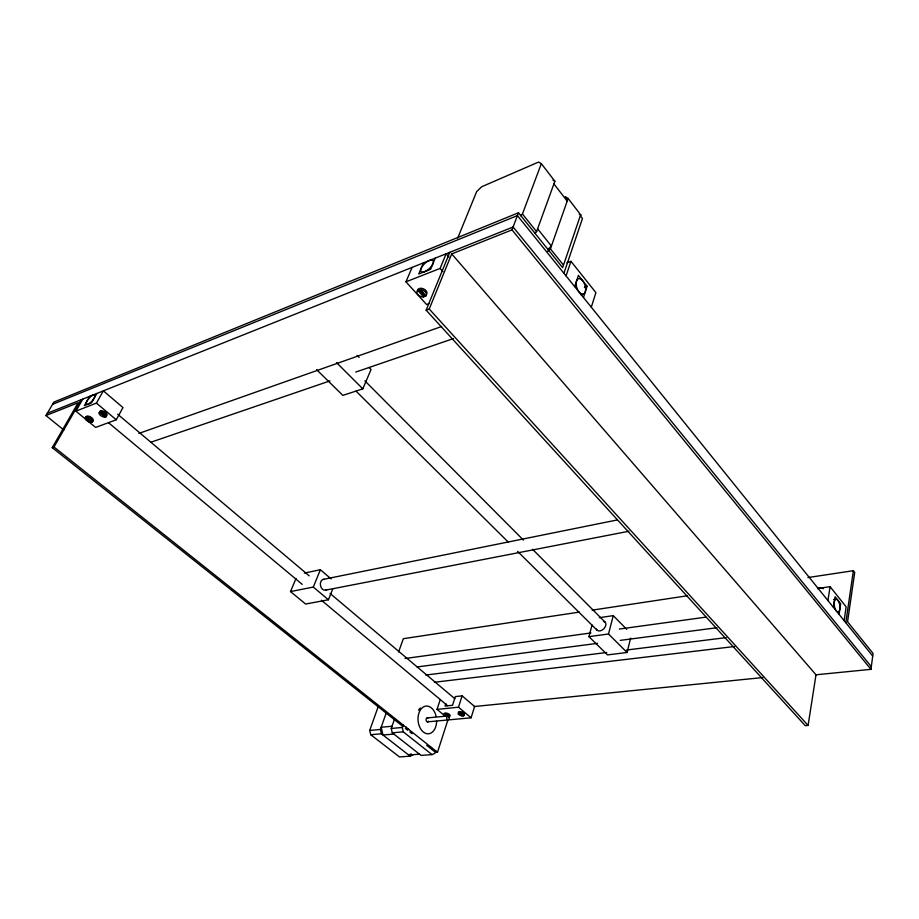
<?xml version="1.0" encoding="UTF-8"?>
<svg xmlns="http://www.w3.org/2000/svg" width="919" height="919" viewBox="0 0 919 919"><rect width="100%" height="100%" fill="white"/><g stroke="black" fill="none" stroke-linecap="round" stroke-linejoin="round"><path stroke-width="1.38" d="M563.933 273.265L582.462 218.481L580.314 215.689L562.635 267.659L518.477 212.771L512.009 229.876L451.711 253.908L816.003 674.787L870.971 669.342L873.05 653.432L847.559 621.749L854.716 572.434L853.372 570.699L807.939 577.557M845.802 622.703L853.372 570.699M844.113 620.624L846.135 606.827L830.087 586.678L817.554 588.493M839.081 614.374L840.667 603.737L835.072 596.73L833.441 607.402M827.916 600.544L830.087 586.678M449.805 252.311L426.129 310.162L805.239 725.642L808.1 725.436L816.003 674.787M592.054 624.966L588.93 636.649L607.539 654.902L627.068 652.49L630.618 638.154M627.068 652.49L608.516 633.995L613.272 615.638L599.349 617.671M449.644 719.795L471.079 717.796L474.606 706.493L462.108 695.867L455.319 696.602L452.516 705.287L445.06 706.056L445.864 703.586M591.296 307.199L595.903 292.633L570.963 261.318L566.92 262.788M462.28 715.855L458.684 712.845A3.125 1.31 18 0 0 458.742 714.522A3.125 1.31 18 0 0 462.28 715.855L458.684 712.845M460.074 712.179L463.498 715.74L460.074 712.179L458.857 712.305M440.304 699.428L437.03 709.388L458.478 707.216L462.108 695.867M435.721 750.651L434.848 753.339L432.045 754.614L421.04 755.407L392.275 732.822L391.253 728.468L394.354 719.554M583.473 297.492L587.092 286.257L578.396 275.378L574.697 286.613M435.629 752.454L437.478 752.316L447.99 719.692M444.991 716.292A3.102 1.287 18.3 0 1 444.325 714.247L445.704 713.581L448.771 716.682M566.047 275.895L570.963 261.318M432.045 754.614L403.292 731.857L402.269 727.469L403.165 724.838M547.781 251.392L550.424 248.877L568.126 198.47L565.3 196.792L567.034 199.032M410.322 755.108L412.999 754.913L410.184 756.176L381.419 733.776L380.409 729.456L386.325 712.639M410.184 756.176L399.489 756.934L370.725 734.718L369.725 730.433L378.26 706.47M398.616 651.904L403.326 638.694L579.372 612.088M534.801 233.323L536.581 231.622L554.869 181.227L541.337 163.628L538.58 162.066L481.694 186.741L476.674 191.566L457.708 238.055M520.636 215.724L522.44 214.012L541.337 163.628M296.021 578.43L290.507 591.583L305.625 604.036L328.439 599.774L332.678 589.148M426.129 310.162L429.23 309.025L451.711 253.908M290.507 591.583L313.287 587.069L320.375 569.734L331.058 578.855M429.219 303.557L426.6 304.534L405.945 281.823L440.098 268.44L446.117 253.793L448.897 256.987M419.937 288.98L417.754 290.415A4.997 3.308 24.1 0 0 418.007 294.7A4.997 3.308 24.1 0 0 423.659 296.929L425.842 295.504L425.554 296.205L419.65 289.692L419.937 288.98L424.153 293.643M435.261 258.124L430.609 269.324L418.731 274L423.441 262.857M316.561 369.61L342.867 395.4L362.821 388.84L371.046 369.518L369.059 367.497M405.945 281.823L412.126 267.383M116.265 419.776L122.985 407.565L103.353 390.874L96.415 403.108L75.909 411.149L95.633 427.438L116.265 419.776L96.415 403.108M100.791 411.344L99.298 412.378A4.067 1.987 28.2 0 0 100.458 415.388A4.067 1.987 28.2 0 0 104.961 417.123L106.455 416.089L106.133 416.675L100.47 411.93L100.791 411.344L104.571 414.503M88.902 418.179L87.018 416.629L85.547 417.651A4.032 1.93 28.3 0 0 86.731 420.603A4.032 1.93 28.3 0 0 91.188 422.315L92.658 421.293L90.774 419.742M87.018 416.629L86.685 417.215L92.337 421.878L92.658 421.293M96.828 393.481L91.498 402.844L84.364 405.647L89.694 396.342M403.119 726.607L52.245 447.645L78.115 402.74L45.95 415.549L63.79 430M52.245 447.645L53.991 447.002L81.194 399.731M75.909 411.149L82.848 399.076M45.95 415.549L53.876 402.097L518.477 212.771M547.609 249.692L551.411 246.074L537.592 228.82M411.195 753.856L408.656 754.981L419.512 754.2M52.567 404.326L517.408 215.597L872.705 656.063M47.283 413.297L513.101 227.004L871.315 666.677M138.861 433.423L441.66 326.486M584.404 287.199L587.092 286.257M150.865 442.234L330.013 380.88M355.791 372.046L453.504 338.571M581.084 294.873L583.795 293.942M304.35 573.088L320.375 569.734M323.155 579.407L617.43 519.913M463.67 715.2L462.452 715.315M325.671 590.124L628.826 531.262M592.146 610.159L687.274 595.788M405.095 658.509L590.94 632.95M619.314 629.055L705.849 617.154M833.533 599.59L836.37 599.199M588.93 636.649L608.516 633.995M416.973 666.953L597.522 643.334M620.268 640.371L716.946 627.723M425.761 675.04L606.735 652.49M626.528 650.032L726.194 637.614M434.319 682.266L734.591 646.494M474.319 706.527L762.781 677.567M427.151 717.946L447.702 715.981M427.634 721.863L448.196 719.945M392.034 726.251L381.19 727.251L383.005 735.016L393.86 734.063M369.725 730.433L380.409 729.456M391.253 728.468L402.269 727.469M370.725 734.718L381.419 733.776M392.275 732.822L403.292 731.857M553.008 180.147L554.869 181.227M579.211 214.219L581.118 215.379L568.126 198.47M405.371 728.388L407.611 730.168M409.851 731.949L412.091 733.741M426.669 745.32L434.515 751.558M53.991 447.002L437.478 752.316M437.03 709.388L444.382 715.464M445.704 713.581L448.403 715.821M85.881 417.065L91.521 421.729M444.509 713.707L448.104 716.682M85.547 417.651L91.188 422.315M444.325 714.247L447.036 716.475M108.511 422.694L302.259 584.392M321.397 600.233L447.576 705.677M99.631 411.792L105.283 416.525M99.298 412.378L104.961 417.123M458.478 707.216L471.079 717.796M313.287 587.069L328.439 599.774M117.666 414.216L309.232 575.857M330.036 593.41L454.825 698.704M356.101 391.195L508.494 542.336M517.638 551.411L596.879 629.997M336.48 362.557L362.821 388.84M364.877 380.845L523.462 540.131M532.549 549.263L605.276 622.312M357.1 355.343L359.088 357.365M613.272 615.638L626.758 629.354M429.23 309.025L808.1 725.436M418.053 289.715L423.946 296.217M417.754 290.415L423.659 296.929M440.098 268.44L442.912 271.633M512.009 229.876L870.971 669.342M522.44 214.012L536.581 231.622M550.424 248.877L563.152 264.706M553.904 183.869L567.195 201.123M817.611 588.642A4.147 2.194 9.1 0 1 823.321 588.711M99.7 412.229A4.067 1.987 28.2 0 1 102.583 410.908A4.067 1.987 28.2 0 1 106.914 414.044A4.067 1.987 28.2 0 1 104.777 415.905M100.47 411.93A4.067 1.987 28.2 0 1 104.984 413.665A4.067 1.987 28.2 0 1 106.133 416.675M85.972 417.479A4.021 1.941 28.3 0 1 90.521 416.893A4.021 1.941 28.3 0 1 92.52 421.005M86.685 417.215A4.032 1.93 28.3 0 1 91.153 418.926A4.032 1.93 28.3 0 1 92.337 421.878M459.086 713.431A3.125 1.31 18 0 1 460.005 711.628A3.125 1.31 18 0 1 464.29 713.523A3.125 1.31 18 0 1 461.878 714.672M459.902 712.73A3.125 1.31 18 0 1 463.452 714.074A3.125 1.31 18 0 1 463.498 715.74M444.371 714.408A3.102 1.287 18.3 0 1 445.646 713.029A3.102 1.287 18.3 0 1 449.54 714.511A3.102 1.287 18.3 0 1 448.943 716.142M445.52 714.132A3.102 1.287 18.3 0 1 449.046 715.453A3.102 1.287 18.3 0 1 449.127 717.107M417.559 291.426A4.997 3.32 24.1 0 1 423.28 288.738A4.997 3.32 24.1 0 1 426.129 294.804M424.233 295.516A4.997 3.32 24.1 0 1 423.05 295.516M419.65 289.692A4.997 3.308 24.1 0 1 425.313 291.92A4.997 3.308 24.1 0 1 425.554 296.205M326.613 589.665A5.514 3.975 79 0 1 320.559 585.817A5.514 3.975 79 0 1 324.189 579.326M603.496 621.382A5.698 3.779 -44.7 0 1 604.036 628.55A5.698 3.779 -44.7 0 1 596.408 629.113M418.501 710.203A13.888 9.282 85.1 0 1 420.339 708.021M408.541 729.181A1.93 1.31 85.5 0 1 407.083 729.146A1.93 1.31 85.5 0 1 406.462 727.17M432.389 748.376A1.895 1.264 86.1 0 1 431.126 748.284A1.895 1.264 86.1 0 1 430.483 746.596M428.472 721.128A1.976 1.31 85.1 0 1 426.738 721.541A1.976 1.31 85.1 0 1 426.186 718.968A1.976 1.31 85.1 0 1 427.829 718.107M436.628 721.151A13.911 9.27 85.1 0 1 423.475 732.133A13.911 9.27 85.1 0 1 421.051 709.02A13.911 9.27 85.1 0 1 436.134 716.383M424.693 271.645A8.11 3.4 -42.9 0 0 433.308 261.237A8.11 3.4 -42.9 0 0 423.027 265.35A8.11 3.4 -42.9 0 0 424.693 271.645M834.257 602.083A6.444 2.757 80.5 0 0 837.783 611.928A6.444 2.757 80.5 0 0 839.162 602.68A6.444 2.757 80.5 0 0 834.257 602.083M88.959 403.705A6.272 2.056 -48.2 0 0 95.002 395.262A6.272 2.056 -48.2 0 0 87.822 399.754A6.272 2.056 -48.2 0 0 88.959 403.705M446.864 716.717A1.999 1.31 84.8 0 0 447.852 719.933A1.999 1.31 84.8 0 0 449.138 717.234A1.999 1.31 84.8 0 0 446.864 716.717M576.213 282.661A8.087 4.262 72.6 0 0 582.726 294.252A8.087 4.262 72.6 0 0 583.795 282.386A8.087 4.262 72.6 0 0 576.213 282.661"/></g></svg>
